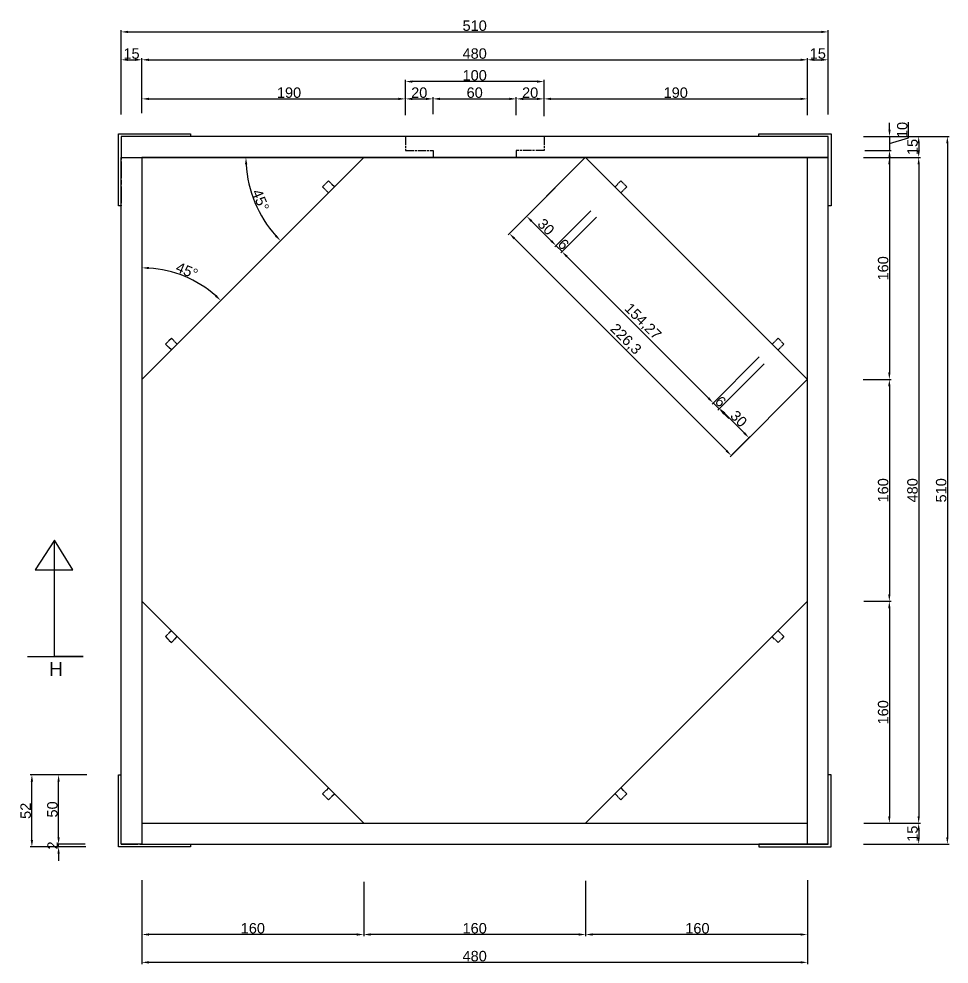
# Model space of a CAD drawing. Header units: millimetres. Extents: x -848 to 862, y -872 to 861.
# Drawn here: x 191 to 862, y 179 to 860 of the extents above; entities that cross this region are included whole.
import ezdxf

# ---------------------------------------------------------------- set-up
doc = ezdxf.new("R2010")
doc.units = ezdxf.units.MM
doc.linetypes.add('ACAD_ISO08W100', pattern=[36, 24, -3, 6, -3])
doc.styles.get("Standard").update_dxf_attribs({"font": 'arial.ttf'})
doc.dimstyles.new('ISO-25', dxfattribs={"dimtxt": 2.5, "dimasz": 2.5, "dimexe": 1.25, "dimexo": 0.625, "dimtad": 1, "dimtxsty": 'Standard', "dimcen": 2.5, "dimadec": 0, "dimazin": 0, "dimtfac": 1, "dimtmove": 0, "dimatfit": 3, "dimfxl": 1, "dimarcsym": 0})

# ---------------------------------------------------------------- blocks, each defined once
blk = doc.blocks.new('*D5')
at = {"color": 0, "lineweight": -2, "ltscale": 0.5, "transparency": 16777216}
for p, q in [((265, 790.85), (265, 851.68)), ((775, 790.85), (775, 851.68)), ((270, 850.43), (770, 850.43))]:
    blk.add_line(p, q, dxfattribs=at)
at = {"color": 0, "ltscale": 0.5, "transparency": 16777216}
for points in [[(270, 851.26), (270, 849.6), (265, 850.43)], [(770, 851.26), (770, 849.6), (775, 850.43)]]:
    blk.add_solid(points, dxfattribs=at)
at = {"layer": 'Defpoints', "color": 0, "ltscale": 0.5, "transparency": 16777216}
for p in [(775, 850.43), (265, 790.23), (775, 790.23)]:
    blk.add_point(p, dxfattribs=at)
at = {"color": 0, "ltscale": 0.5, "transparency": 16777216, "insert": (520, 854.88), "char_height": 7.5, "attachment_point": 5}
blk.add_mtext('510', dxfattribs=at)
blk = doc.blocks.new('*D6')
at = {"color": 0, "lineweight": -2, "ltscale": 0.5, "transparency": 16777216}
for p, q in [((265, 792.03), (265, 831.58)), ((280, 791.95), (280, 831.58)), ((270, 830.33), (275, 830.33))]:
    blk.add_line(p, q, dxfattribs=at)
at = {"color": 0, "ltscale": 0.5, "transparency": 16777216}
for points in [[(270, 831.17), (270, 829.5), (265, 830.33)], [(275, 831.17), (275, 829.5), (280, 830.33)]]:
    blk.add_solid(points, dxfattribs=at)
at = {"layer": 'Defpoints', "color": 0, "ltscale": 0.5, "transparency": 16777216}
for p in [(280, 830.33), (265, 791.4), (280, 791.32)]:
    blk.add_point(p, dxfattribs=at)
at = {"color": 0, "ltscale": 0.5, "transparency": 16777216, "insert": (272.5, 834.79), "char_height": 7.5, "attachment_point": 5}
blk.add_mtext('15', dxfattribs=at)
blk = doc.blocks.new('*D7')
at = {"color": 0, "lineweight": -2, "ltscale": 0.5, "transparency": 16777216}
for p, q in [((280, 791.95), (280, 831.58)), ((760, 790.54), (760, 831.58)), ((285, 830.33), (755, 830.33))]:
    blk.add_line(p, q, dxfattribs=at)
at = {"color": 0, "ltscale": 0.5, "transparency": 16777216}
for points in [[(285, 831.17), (285, 829.5), (280, 830.33)], [(755, 831.17), (755, 829.5), (760, 830.33)]]:
    blk.add_solid(points, dxfattribs=at)
at = {"layer": 'Defpoints', "color": 0, "ltscale": 0.5, "transparency": 16777216}
for p in [(760, 830.33), (280, 791.32), (760, 789.91)]:
    blk.add_point(p, dxfattribs=at)
at = {"color": 0, "ltscale": 0.5, "transparency": 16777216, "insert": (520, 834.79), "char_height": 7.5, "attachment_point": 5}
blk.add_mtext('480', dxfattribs=at)
blk = doc.blocks.new('*D8')
at = {"color": 0, "lineweight": -2, "ltscale": 0.5, "transparency": 16777216}
for p, q in [((760, 790.54), (760, 831.58)), ((775, 792.42), (775, 831.58)), ((765, 830.33), (770, 830.33))]:
    blk.add_line(p, q, dxfattribs=at)
at = {"color": 0, "ltscale": 0.5, "transparency": 16777216}
for points in [[(765, 831.17), (765, 829.5), (760, 830.33)], [(770, 831.17), (770, 829.5), (775, 830.33)]]:
    blk.add_solid(points, dxfattribs=at)
at = {"layer": 'Defpoints', "color": 0, "ltscale": 0.5, "transparency": 16777216}
for p in [(775, 830.33), (775, 791.79), (760, 789.91)]:
    blk.add_point(p, dxfattribs=at)
at = {"color": 0, "ltscale": 0.5, "transparency": 16777216, "insert": (767.5, 834.79), "char_height": 7.5, "attachment_point": 5}
blk.add_mtext('15', dxfattribs=at)
blk = doc.blocks.new('*D9')
at = {"color": 0, "lineweight": -2, "ltscale": 0.5, "transparency": 16777216}
for p, q in [((280, 791.95), (280, 803.4)), ((285, 802.15), (465, 802.15)), ((470, 790.43), (470, 803.4))]:
    blk.add_line(p, q, dxfattribs=at)
at = {"color": 0, "ltscale": 0.5, "transparency": 16777216}
for points in [[(285, 802.99), (285, 801.32), (280, 802.15)], [(465, 802.99), (465, 801.32), (470, 802.15)]]:
    blk.add_solid(points, dxfattribs=at)
at = {"layer": 'Defpoints', "color": 0, "ltscale": 0.5, "transparency": 16777216}
for p in [(470, 802.15), (280, 791.32), (470, 789.8)]:
    blk.add_point(p, dxfattribs=at)
at = {"color": 0, "ltscale": 0.5, "transparency": 16777216, "insert": (386.1, 806.61), "char_height": 7.5, "attachment_point": 5}
blk.add_mtext('190', dxfattribs=at)
blk = doc.blocks.new('*D10')
at = {"color": 0, "lineweight": -2, "ltscale": 0.5, "transparency": 16777216}
for p, q in [((470, 790.43), (470, 803.4)), ((475, 802.15), (485, 802.15)), ((490, 791.09), (490, 803.4))]:
    blk.add_line(p, q, dxfattribs=at)
at = {"color": 0, "ltscale": 0.5, "transparency": 16777216}
for points in [[(475, 802.99), (475, 801.32), (470, 802.15)], [(485, 802.99), (485, 801.32), (490, 802.15)]]:
    blk.add_solid(points, dxfattribs=at)
at = {"layer": 'Defpoints', "color": 0, "ltscale": 0.5, "transparency": 16777216}
for p in [(490, 802.15), (490, 790.46), (470, 789.8)]:
    blk.add_point(p, dxfattribs=at)
at = {"color": 0, "ltscale": 0.5, "transparency": 16777216, "insert": (480, 806.61), "char_height": 7.5, "attachment_point": 5}
blk.add_mtext('20', dxfattribs=at)
blk = doc.blocks.new('*D11')
at = {"color": 0, "lineweight": -2, "ltscale": 0.5, "transparency": 16777216}
for p, q in [((490, 791.09), (490, 803.4)), ((495, 802.15), (545, 802.15)), ((550, 790.45), (550, 803.4))]:
    blk.add_line(p, q, dxfattribs=at)
at = {"color": 0, "ltscale": 0.5, "transparency": 16777216}
for points in [[(495, 802.99), (495, 801.32), (490, 802.15)], [(545, 802.99), (545, 801.32), (550, 802.15)]]:
    blk.add_solid(points, dxfattribs=at)
at = {"layer": 'Defpoints', "color": 0, "ltscale": 0.5, "transparency": 16777216}
for p in [(550, 802.15), (490, 790.46), (550, 789.83)]:
    blk.add_point(p, dxfattribs=at)
at = {"color": 0, "ltscale": 0.5, "transparency": 16777216, "insert": (520, 806.61), "char_height": 7.5, "attachment_point": 5}
blk.add_mtext('60', dxfattribs=at)
blk = doc.blocks.new('*D12')
at = {"color": 0, "lineweight": -2, "ltscale": 0.5, "transparency": 16777216}
for p, q in [((550, 790.45), (550, 803.4)), ((555, 802.15), (565, 802.15)), ((570, 789.81), (570, 803.4))]:
    blk.add_line(p, q, dxfattribs=at)
at = {"color": 0, "ltscale": 0.5, "transparency": 16777216}
for points in [[(555, 802.99), (555, 801.32), (550, 802.15)], [(565, 802.99), (565, 801.32), (570, 802.15)]]:
    blk.add_solid(points, dxfattribs=at)
at = {"layer": 'Defpoints', "color": 0, "ltscale": 0.5, "transparency": 16777216}
for p in [(570, 802.15), (550, 789.83), (570, 789.19)]:
    blk.add_point(p, dxfattribs=at)
at = {"color": 0, "ltscale": 0.5, "transparency": 16777216, "insert": (560, 806.61), "char_height": 7.5, "attachment_point": 5}
blk.add_mtext('20', dxfattribs=at)
blk = doc.blocks.new('*D13')
at = {"color": 0, "lineweight": -2, "ltscale": 0.5, "transparency": 16777216}
for p, q in [((570, 789.81), (570, 803.4)), ((575, 802.15), (755, 802.15)), ((760, 791.72), (760, 803.4))]:
    blk.add_line(p, q, dxfattribs=at)
at = {"color": 0, "ltscale": 0.5, "transparency": 16777216}
for points in [[(575, 802.99), (575, 801.32), (570, 802.15)], [(755, 802.99), (755, 801.32), (760, 802.15)]]:
    blk.add_solid(points, dxfattribs=at)
at = {"layer": 'Defpoints', "color": 0, "ltscale": 0.5, "transparency": 16777216}
for p in [(760, 802.15), (760, 791.1), (570, 789.19)]:
    blk.add_point(p, dxfattribs=at)
at = {"color": 0, "ltscale": 0.5, "transparency": 16777216, "insert": (665, 806.61), "char_height": 7.5, "attachment_point": 5}
blk.add_mtext('190', dxfattribs=at)
blk = doc.blocks.new('*D14')
at = {"color": 0, "lineweight": -2, "ltscale": 0.5, "transparency": 16777216}
for p, q in [((800.51, 775), (862.18, 775)), ((860.93, 770), (860.93, 270)), ((800.51, 265), (862.18, 265))]:
    blk.add_line(p, q, dxfattribs=at)
at = {"color": 0, "ltscale": 0.5, "transparency": 16777216}
for points in [[(860.1, 770), (861.76, 770), (860.93, 775)], [(860.1, 270), (861.76, 270), (860.93, 265)]]:
    blk.add_solid(points, dxfattribs=at)
at = {"layer": 'Defpoints', "color": 0, "ltscale": 0.5, "transparency": 16777216}
for p in [(799.89, 775), (799.89, 265), (860.93, 265)]:
    blk.add_point(p, dxfattribs=at)
at = {"color": 0, "ltscale": 0.5, "transparency": 16777216, "insert": (856.48, 520), "char_height": 7.5, "attachment_point": 5, "rotation": 90}
blk.add_mtext('510', dxfattribs=at)
blk = doc.blocks.new('*D15')
at = {"color": 0, "lineweight": -2, "ltscale": 0.5, "transparency": 16777216}
for p, q in [((800.51, 775), (841.49, 775)), ((840.24, 770), (840.24, 765)), ((800.4, 760), (841.49, 760))]:
    blk.add_line(p, q, dxfattribs=at)
at = {"color": 0, "ltscale": 0.5, "transparency": 16777216}
for points in [[(839.41, 770), (841.08, 770), (840.24, 775)], [(839.41, 765), (841.08, 765), (840.24, 760)]]:
    blk.add_solid(points, dxfattribs=at)
at = {"layer": 'Defpoints', "color": 0, "ltscale": 0.5, "transparency": 16777216}
for p in [(799.89, 775), (799.78, 760), (840.24, 760)]:
    blk.add_point(p, dxfattribs=at)
at = {"color": 0, "ltscale": 0.5, "transparency": 16777216, "insert": (835.79, 767.5), "char_height": 7.5, "attachment_point": 5, "rotation": 90}
blk.add_mtext('15', dxfattribs=at)
blk = doc.blocks.new('*D16')
at = {"color": 0, "lineweight": -2, "ltscale": 0.5, "transparency": 16777216}
for p, q in [((800.4, 760), (841.49, 760)), ((840.24, 755), (840.24, 285)), ((800.6, 280), (841.49, 280))]:
    blk.add_line(p, q, dxfattribs=at)
at = {"color": 0, "ltscale": 0.5, "transparency": 16777216}
for points in [[(839.41, 755), (841.08, 755), (840.24, 760)], [(839.41, 285), (841.08, 285), (840.24, 280)]]:
    blk.add_solid(points, dxfattribs=at)
at = {"layer": 'Defpoints', "color": 0, "ltscale": 0.5, "transparency": 16777216}
for p in [(799.78, 760), (799.97, 280), (840.24, 280)]:
    blk.add_point(p, dxfattribs=at)
at = {"color": 0, "ltscale": 0.5, "transparency": 16777216, "insert": (835.79, 520), "char_height": 7.5, "attachment_point": 5, "rotation": 90}
blk.add_mtext('480', dxfattribs=at)
blk = doc.blocks.new('*D17')
at = {"color": 0, "lineweight": -2, "ltscale": 0.5, "transparency": 16777216}
for p, q in [((800.6, 280), (841.49, 280)), ((840.24, 275), (840.24, 270)), ((801.01, 265), (841.49, 265))]:
    blk.add_line(p, q, dxfattribs=at)
at = {"color": 0, "ltscale": 0.5, "transparency": 16777216}
for points in [[(839.41, 275), (841.08, 275), (840.24, 280)], [(839.41, 270), (841.08, 270), (840.24, 265)]]:
    blk.add_solid(points, dxfattribs=at)
at = {"layer": 'Defpoints', "color": 0, "ltscale": 0.5, "transparency": 16777216}
for p in [(799.97, 280), (800.38, 265), (840.24, 265)]:
    blk.add_point(p, dxfattribs=at)
at = {"color": 0, "ltscale": 0.5, "transparency": 16777216, "insert": (835.79, 272.5), "char_height": 7.5, "attachment_point": 5, "rotation": 90}
blk.add_mtext('15', dxfattribs=at)
blk = doc.blocks.new('*D18')
at = {"color": 0, "lineweight": -2, "ltscale": 0.5, "transparency": 16777216}
for p, q in [((800.4, 760), (820.34, 760)), ((819.09, 755), (819.09, 605)), ((800.24, 600), (820.34, 600))]:
    blk.add_line(p, q, dxfattribs=at)
at = {"color": 0, "ltscale": 0.5, "transparency": 16777216}
for points in [[(818.25, 755), (819.92, 755), (819.09, 760)], [(818.25, 605), (819.92, 605), (819.09, 600)]]:
    blk.add_solid(points, dxfattribs=at)
at = {"layer": 'Defpoints', "color": 0, "ltscale": 0.5, "transparency": 16777216}
for p in [(799.78, 760), (799.61, 600), (819.09, 600)]:
    blk.add_point(p, dxfattribs=at)
at = {"color": 0, "ltscale": 0.5, "transparency": 16777216, "insert": (814.63, 680), "char_height": 7.5, "attachment_point": 5, "rotation": 90}
blk.add_mtext('160', dxfattribs=at)
blk = doc.blocks.new('*D19')
at = {"color": 0, "lineweight": -2, "ltscale": 0.5, "transparency": 16777216}
for p, q in [((800.24, 600), (820.34, 600)), ((819.09, 595), (819.09, 445)), ((800.76, 440), (820.34, 440))]:
    blk.add_line(p, q, dxfattribs=at)
at = {"color": 0, "ltscale": 0.5, "transparency": 16777216}
for points in [[(818.25, 595), (819.92, 595), (819.09, 600)], [(818.25, 445), (819.92, 445), (819.09, 440)]]:
    blk.add_solid(points, dxfattribs=at)
at = {"layer": 'Defpoints', "color": 0, "ltscale": 0.5, "transparency": 16777216}
for p in [(799.61, 600), (800.13, 440), (819.09, 440)]:
    blk.add_point(p, dxfattribs=at)
at = {"color": 0, "ltscale": 0.5, "transparency": 16777216, "insert": (814.63, 520), "char_height": 7.5, "attachment_point": 5, "rotation": 90}
blk.add_mtext('160', dxfattribs=at)
blk = doc.blocks.new('*D20')
at = {"color": 0, "lineweight": -2, "ltscale": 0.5, "transparency": 16777216}
for p, q in [((800.76, 440), (820.34, 440)), ((819.09, 435), (819.09, 285)), ((801.25, 280), (820.34, 280))]:
    blk.add_line(p, q, dxfattribs=at)
at = {"color": 0, "ltscale": 0.5, "transparency": 16777216}
for points in [[(818.25, 435), (819.92, 435), (819.09, 440)], [(818.25, 285), (819.92, 285), (819.09, 280)]]:
    blk.add_solid(points, dxfattribs=at)
at = {"layer": 'Defpoints', "color": 0, "ltscale": 0.5, "transparency": 16777216}
for p in [(800.13, 440), (800.62, 280), (819.09, 280)]:
    blk.add_point(p, dxfattribs=at)
at = {"color": 0, "ltscale": 0.5, "transparency": 16777216, "insert": (814.63, 360), "char_height": 7.5, "attachment_point": 5, "rotation": 90}
blk.add_mtext('160', dxfattribs=at)
blk = doc.blocks.new('*D21')
at = {"color": 0, "lineweight": -2, "ltscale": 0.5, "transparency": 16777216}
for p, q in [((280, 239.01), (280, 178.52)), ((760, 239.01), (760, 178.52)), ((755, 179.77), (285, 179.77))]:
    blk.add_line(p, q, dxfattribs=at)
at = {"color": 0, "ltscale": 0.5, "transparency": 16777216}
for points in [[(285, 180.61), (285, 178.94), (280, 179.77)], [(755, 180.61), (755, 178.94), (760, 179.77)]]:
    blk.add_solid(points, dxfattribs=at)
at = {"layer": 'Defpoints', "color": 0, "ltscale": 0.5, "transparency": 16777216}
for p in [(280, 239.63), (760, 239.63), (280, 179.77)]:
    blk.add_point(p, dxfattribs=at)
at = {"color": 0, "ltscale": 0.5, "transparency": 16777216, "insert": (520, 184.23), "char_height": 7.5, "attachment_point": 5}
blk.add_mtext('480', dxfattribs=at)
blk = doc.blocks.new('*D22')
at = {"color": 0, "lineweight": -2, "ltscale": 0.5, "transparency": 16777216}
for p, q in [((600, 238.6), (600, 198.6)), ((760, 239.01), (760, 198.6)), ((755, 199.85), (605, 199.85))]:
    blk.add_line(p, q, dxfattribs=at)
at = {"color": 0, "ltscale": 0.5, "transparency": 16777216}
for points in [[(605, 200.68), (605, 199.01), (600, 199.85)], [(755, 200.68), (755, 199.01), (760, 199.85)]]:
    blk.add_solid(points, dxfattribs=at)
at = {"layer": 'Defpoints', "color": 0, "ltscale": 0.5, "transparency": 16777216}
for p in [(600, 239.23), (760, 239.63), (600, 199.85)]:
    blk.add_point(p, dxfattribs=at)
at = {"color": 0, "ltscale": 0.5, "transparency": 16777216, "insert": (680.65, 204.3), "char_height": 7.5, "attachment_point": 5}
blk.add_mtext('160', dxfattribs=at)
blk = doc.blocks.new('*D23')
at = {"color": 0, "lineweight": -2, "ltscale": 0.5, "transparency": 16777216}
for p, q in [((600, 238.6), (600, 198.6)), ((440, 237.81), (440, 198.6)), ((595, 199.85), (445, 199.85))]:
    blk.add_line(p, q, dxfattribs=at)
at = {"color": 0, "ltscale": 0.5, "transparency": 16777216}
for points in [[(445, 200.68), (445, 199.01), (440, 199.85)], [(595, 200.68), (595, 199.01), (600, 199.85)]]:
    blk.add_solid(points, dxfattribs=at)
at = {"layer": 'Defpoints', "color": 0, "ltscale": 0.5, "transparency": 16777216}
for p in [(600, 239.23), (440, 238.43), (440, 199.85)]:
    blk.add_point(p, dxfattribs=at)
at = {"color": 0, "ltscale": 0.5, "transparency": 16777216, "insert": (520, 204.3), "char_height": 7.5, "attachment_point": 5}
blk.add_mtext('160', dxfattribs=at)
blk = doc.blocks.new('*D24')
at = {"color": 0, "lineweight": -2, "ltscale": 0.5, "transparency": 16777216}
for p, q in [((280, 238.34), (280, 198.6)), ((440, 237.81), (440, 198.6)), ((435, 199.85), (285, 199.85))]:
    blk.add_line(p, q, dxfattribs=at)
at = {"color": 0, "ltscale": 0.5, "transparency": 16777216}
for points in [[(285, 200.68), (285, 199.01), (280, 199.85)], [(435, 200.68), (435, 199.01), (440, 199.85)]]:
    blk.add_solid(points, dxfattribs=at)
at = {"layer": 'Defpoints', "color": 0, "ltscale": 0.5, "transparency": 16777216}
for p in [(280, 238.97), (440, 238.43), (280, 199.85)]:
    blk.add_point(p, dxfattribs=at)
at = {"color": 0, "ltscale": 0.5, "transparency": 16777216, "insert": (360, 204.3), "char_height": 7.5, "attachment_point": 5}
blk.add_mtext('160', dxfattribs=at)
blk = doc.blocks.new('*D25')
at = {"color": 0, "lineweight": -2, "ltscale": 0.5, "transparency": 16777216}
for p, q in [((239.6, 315), (199.39, 315)), ((200.64, 268), (200.64, 310)), ((239.6, 263), (199.39, 263))]:
    blk.add_line(p, q, dxfattribs=at)
at = {"color": 0, "ltscale": 0.5, "transparency": 16777216}
for points in [[(199.8, 310), (201.47, 310), (200.64, 315)], [(199.8, 268), (201.47, 268), (200.64, 263)]]:
    blk.add_solid(points, dxfattribs=at)
at = {"layer": 'Defpoints', "color": 0, "ltscale": 0.5, "transparency": 16777216}
for p in [(200.64, 315), (240.23, 315), (240.23, 263)]:
    blk.add_point(p, dxfattribs=at)
at = {"color": 0, "ltscale": 0.5, "transparency": 16777216, "insert": (196.18, 289), "char_height": 7.5, "attachment_point": 5, "rotation": 90}
blk.add_mtext('52', dxfattribs=at)
blk = doc.blocks.new('*D26')
at = {"color": 0, "lineweight": -2, "ltscale": 0.5, "transparency": 16777216}
for p, q in [((219.89, 270), (219.89, 275)), ((239.05, 265), (218.64, 265)), ((239.6, 263), (218.64, 263)), ((219.89, 263), (219.89, 265)), ((219.89, 258), (219.89, 253))]:
    blk.add_line(p, q, dxfattribs=at)
at = {"color": 0, "ltscale": 0.5, "transparency": 16777216}
for points in [[(219.06, 270), (220.73, 270), (219.89, 265)], [(219.06, 258), (220.73, 258), (219.89, 263)]]:
    blk.add_solid(points, dxfattribs=at)
at = {"layer": 'Defpoints', "color": 0, "ltscale": 0.5, "transparency": 16777216}
for p in [(219.89, 265), (239.68, 265), (240.23, 263)]:
    blk.add_point(p, dxfattribs=at)
at = {"color": 0, "ltscale": 0.5, "transparency": 16777216, "insert": (215.5, 264), "char_height": 7.5, "attachment_point": 5, "rotation": 90}
blk.add_mtext('2', dxfattribs=at)
blk = doc.blocks.new('*D27')
at = {"color": 0, "lineweight": -2, "ltscale": 0.5, "transparency": 16777216}
for p, q in [((240.31, 315), (218.64, 315)), ((219.89, 270), (219.89, 310)), ((239.05, 265), (218.64, 265))]:
    blk.add_line(p, q, dxfattribs=at)
at = {"color": 0, "ltscale": 0.5, "transparency": 16777216}
for points in [[(219.06, 310), (220.73, 310), (219.89, 315)], [(219.06, 270), (220.73, 270), (219.89, 265)]]:
    blk.add_solid(points, dxfattribs=at)
at = {"layer": 'Defpoints', "color": 0, "ltscale": 0.5, "transparency": 16777216}
for p in [(219.89, 315), (240.93, 315), (239.68, 265)]:
    blk.add_point(p, dxfattribs=at)
at = {"color": 0, "ltscale": 0.5, "transparency": 16777216, "insert": (215.44, 290), "char_height": 7.5, "attachment_point": 5, "rotation": 90}
blk.add_mtext('50', dxfattribs=at)
blk = doc.blocks.new('*D39')
at = {"color": 0, "lineweight": -2, "ltscale": 0.5, "transparency": 16777216}
for p, q in [((470, 793.41), (470, 815.88)), ((565, 814.63), (475, 814.63)), ((570, 789.81), (570, 815.88))]:
    blk.add_line(p, q, dxfattribs=at)
at = {"color": 0, "ltscale": 0.5, "transparency": 16777216}
for points in [[(475, 815.46), (475, 813.8), (470, 814.63)], [(565, 815.46), (565, 813.8), (570, 814.63)]]:
    blk.add_solid(points, dxfattribs=at)
at = {"layer": 'Defpoints', "color": 0, "ltscale": 0.5, "transparency": 16777216}
for p in [(470, 814.63), (470, 792.79), (570, 789.19)]:
    blk.add_point(p, dxfattribs=at)
at = {"color": 0, "ltscale": 0.5, "transparency": 16777216, "insert": (520, 819.08), "char_height": 7.5, "attachment_point": 5}
blk.add_mtext('100', dxfattribs=at)
blk = doc.blocks.new('*D65')
at = {"color": 0, "lineweight": -2, "ltscale": 0.5, "transparency": 16777216}
blk.add_arc((440, 760), 84.98, 183.37171, 221.62829, dxfattribs=at)
at = {"color": 0, "ltscale": 0.5, "transparency": 16777216}
for points in [[(354.34, 754.98), (356, 755.03), (355.02, 760)], [(377.09, 704.12), (375.88, 702.98), (379.91, 699.91)]]:
    blk.add_solid(points, dxfattribs=at)
at = {"layer": 'Defpoints', "color": 0, "ltscale": 0.5, "transparency": 16777216}
for p in [(265, 760), (440, 760), (775, 760), (357.92, 738.01), (280, 600)]:
    blk.add_point(p, dxfattribs=at)
at = {"color": 0, "ltscale": 0.5, "transparency": 16777216, "insert": (365.59, 729.18), "char_height": 7.5, "attachment_point": 5, "rotation": 292.5}
blk.add_mtext('45°', dxfattribs=at)
blk = doc.blocks.new('*D66')
at = {"color": 0, "lineweight": -2, "ltscale": 0.5, "transparency": 16777216}
blk.add_arc((280, 600), 80.38, 48.56483, 86.43517, dxfattribs=at)
at = {"color": 0, "ltscale": 0.5, "transparency": 16777216}
for points in [[(284.97, 679.39), (285.02, 681.05), (280, 680.38)], [(333.76, 660.87), (332.62, 659.65), (336.83, 656.83)]]:
    blk.add_solid(points, dxfattribs=at)
at = {"layer": 'Defpoints', "color": 0, "ltscale": 0.5, "transparency": 16777216}
for p in [(280, 760), (440, 760), (320.19, 669.61), (280, 600), (280, 600)]:
    blk.add_point(p, dxfattribs=at)
at = {"color": 0, "ltscale": 0.5, "transparency": 16777216, "insert": (312.46, 678.36), "char_height": 7.5, "attachment_point": 5, "rotation": 337.5}
blk.add_mtext('45°', dxfattribs=at)
blk = doc.blocks.new('*D67')
at = {"color": 0, "lineweight": -2, "ltscale": 0.5, "transparency": 16777216}
for p, q in [((599.56, 759.56), (544.18, 704.18)), ((548.6, 701.53), (701.53, 548.6)), ((759.56, 599.56), (704.18, 544.18))]:
    blk.add_line(p, q, dxfattribs=at)
at = {"color": 0, "ltscale": 0.5, "transparency": 16777216}
for points in [[(549.19, 702.12), (548.01, 700.94), (545.07, 705.07)], [(702.12, 549.19), (700.94, 548.01), (705.07, 545.07)]]:
    blk.add_solid(points, dxfattribs=at)
at = {"layer": 'Defpoints', "color": 0, "ltscale": 0.5, "transparency": 16777216}
for p in [(600, 760), (760, 600), (705.07, 545.07)]:
    blk.add_point(p, dxfattribs=at)
at = {"color": 0, "ltscale": 0.5, "transparency": 16777216, "insert": (628.7, 628.7), "char_height": 7.5, "attachment_point": 5, "rotation": 315}
blk.add_mtext('226,3', dxfattribs=at)
blk = doc.blocks.new('*D68')
at = {"color": 0, "lineweight": -2, "ltscale": 0.5, "transparency": 16777216}
for p, q in [((599.56, 759.56), (556.64, 716.64)), ((603.79, 721.37), (577.85, 695.43)), ((561.06, 713.99), (575.2, 699.85))]:
    blk.add_line(p, q, dxfattribs=at)
at = {"color": 0, "ltscale": 0.5, "transparency": 16777216}
for points in [[(561.65, 714.58), (560.47, 713.4), (557.52, 717.52)], [(575.79, 700.43), (574.61, 699.26), (578.74, 696.31)]]:
    blk.add_solid(points, dxfattribs=at)
at = {"layer": 'Defpoints', "color": 0, "ltscale": 0.5, "transparency": 16777216}
for p in [(600, 760), (604.24, 721.81), (578.74, 696.31)]:
    blk.add_point(p, dxfattribs=at)
at = {"color": 0, "ltscale": 0.5, "transparency": 16777216, "insert": (571.43, 709.92), "char_height": 7.5, "attachment_point": 5, "rotation": 315}
blk.add_mtext('30', dxfattribs=at)
blk = doc.blocks.new('*D69')
at = {"color": 0, "lineweight": -2, "ltscale": 0.5, "transparency": 16777216}
for p, q in [((603.79, 721.37), (577.85, 695.43)), ((607.81, 716.9), (582.1, 691.18)), ((575.2, 699.85), (571.67, 703.38)), ((578.74, 696.31), (582.98, 692.07)), ((586.51, 688.53), (590.05, 685))]:
    blk.add_line(p, q, dxfattribs=at)
at = {"color": 0, "ltscale": 0.5, "transparency": 16777216}
for points in [[(575.79, 700.43), (574.61, 699.26), (578.74, 696.31)], [(587.1, 689.12), (585.93, 687.94), (582.98, 692.07)]]:
    blk.add_solid(points, dxfattribs=at)
at = {"layer": 'Defpoints', "color": 0, "ltscale": 0.5, "transparency": 16777216}
for p in [(604.24, 721.81), (608.25, 717.34), (582.98, 692.07)]:
    blk.add_point(p, dxfattribs=at)
at = {"color": 0, "ltscale": 0.5, "transparency": 16777216, "insert": (584.01, 697.34), "char_height": 7.5, "attachment_point": 5, "rotation": 315}
blk.add_mtext('6', dxfattribs=at)
blk = doc.blocks.new('*D70')
at = {"color": 0, "lineweight": -2, "ltscale": 0.5, "transparency": 16777216}
for p, q in [((607.81, 716.9), (582.1, 691.18)), ((586.51, 688.53), (688.53, 586.51)), ((725.29, 616.2), (691.18, 582.1))]:
    blk.add_line(p, q, dxfattribs=at)
at = {"color": 0, "ltscale": 0.5, "transparency": 16777216}
for points in [[(587.1, 689.12), (585.93, 687.94), (582.98, 692.07)], [(689.12, 587.1), (687.94, 585.93), (692.07, 582.98)]]:
    blk.add_solid(points, dxfattribs=at)
at = {"layer": 'Defpoints', "color": 0, "ltscale": 0.5, "transparency": 16777216}
for p in [(608.25, 717.34), (725.73, 616.64), (692.07, 582.98)]:
    blk.add_point(p, dxfattribs=at)
at = {"color": 0, "ltscale": 0.5, "transparency": 16777216, "insert": (640.96, 641.34), "char_height": 7.5, "attachment_point": 5, "rotation": 315}
blk.add_mtext('154,27', dxfattribs=at)
blk = doc.blocks.new('*D71')
at = {"color": 0, "lineweight": -2, "ltscale": 0.5, "transparency": 16777216}
for p, q in [((725.29, 616.2), (691.18, 582.1)), ((728.85, 611.28), (695.43, 577.85)), ((688.53, 586.51), (685, 590.05)), ((692.07, 582.98), (696.31, 578.74)), ((699.85, 575.2), (703.38, 571.67))]:
    blk.add_line(p, q, dxfattribs=at)
at = {"color": 0, "ltscale": 0.5, "transparency": 16777216}
for points in [[(689.12, 587.1), (687.94, 585.93), (692.07, 582.98)], [(700.43, 575.79), (699.26, 574.61), (696.31, 578.74)]]:
    blk.add_solid(points, dxfattribs=at)
at = {"layer": 'Defpoints', "color": 0, "ltscale": 0.5, "transparency": 16777216}
for p in [(725.73, 616.64), (729.3, 611.72), (696.31, 578.74)]:
    blk.add_point(p, dxfattribs=at)
at = {"color": 0, "ltscale": 0.5, "transparency": 16777216, "insert": (697.34, 584.01), "char_height": 7.5, "attachment_point": 5, "rotation": 315}
blk.add_mtext('6', dxfattribs=at)
blk = doc.blocks.new('*D72')
at = {"color": 0, "lineweight": -2, "ltscale": 0.5, "transparency": 16777216}
for p, q in [((728.85, 611.28), (695.77, 578.19)), ((700.19, 575.54), (714.33, 561.4)), ((705.51, 545.51), (718.75, 558.75))]:
    blk.add_line(p, q, dxfattribs=at)
at = {"color": 0, "ltscale": 0.5, "transparency": 16777216}
for points in [[(700.78, 576.13), (699.6, 574.95), (696.65, 579.08)], [(714.92, 561.99), (713.74, 560.81), (717.86, 557.86)]]:
    blk.add_solid(points, dxfattribs=at)
at = {"layer": 'Defpoints', "color": 0, "ltscale": 0.5, "transparency": 16777216}
for p in [(729.3, 611.72), (717.86, 557.86), (705.07, 545.07)]:
    blk.add_point(p, dxfattribs=at)
at = {"color": 0, "ltscale": 0.5, "transparency": 16777216, "insert": (710.44, 571.59), "char_height": 7.5, "attachment_point": 5, "rotation": 315}
blk.add_mtext('30', dxfattribs=at)
blk = doc.blocks.new('*D77')
at = {"color": 0, "linetype": 'ByBlock', "lineweight": -2, "ltscale": 0.25, "transparency": 16777216}
for p, q in [((819.22, 780), (819.22, 785)), ((832.9, 774.1), (832.9, 785.36)), ((804.94, 775), (820.47, 775)), ((819.22, 775), (819.22, 765)), ((819.22, 775), (819.22, 765)), ((819.22, 770), (832.9, 774.1)), ((801.28, 765), (820.47, 765)), ((819.22, 760), (819.22, 755))]:
    blk.add_line(p, q, dxfattribs=at)
at = {"color": 0, "linetype": 'ByBlock', "ltscale": 0.25, "transparency": 16777216}
for points in [[(818.39, 780), (820.05, 780), (819.22, 775)], [(818.39, 760), (820.05, 760), (819.22, 765)]]:
    blk.add_solid(points, dxfattribs=at)
at = {"layer": 'Defpoints', "color": 0, "linetype": 'ByBlock', "ltscale": 0.25, "transparency": 16777216}
for p in [(804.31, 775), (800.66, 765), (819.22, 765)]:
    blk.add_point(p, dxfattribs=at)
at = {"color": 0, "linetype": 'ByBlock', "ltscale": 0.25, "transparency": 16777216, "insert": (828.44, 779.73), "char_height": 7.5, "attachment_point": 5, "rotation": 90}
blk.add_mtext('10', dxfattribs=at)

msp = doc.modelspace()

# ---------------------------------------------------------------- linework, layer by layer
at = {"ltscale": 0.5}
for p, q in [((263, 725), (263, 777)), ((263, 777), (315, 777)), ((315, 777), (315, 775)), ((725, 775), (725, 777)), ((725, 777), (777, 777)), ((777, 777), (777, 725)), ((775, 775), (725, 775)), ((280, 760), (280, 600)), ((280, 760), (440, 760)), ((440, 760), (280, 600)), ((760, 760), (600, 760)), ((600, 760), (760, 600)), ((760, 600), (760, 760)), ((265, 725), (263, 725)), ((777, 725), (775, 725)), ((280, 600), (280, 440)), ((760, 440), (760, 600)), ((216.965, 484.061), (203.071, 462.635)), ((216.965, 400.336), (216.965, 484.061)), ((230.25, 462.635), (216.965, 484.061)), ((203.071, 462.635), (230.25, 462.635)), ((280, 440), (280, 280)), ((440, 280), (280, 440)), ((760, 440), (600, 280)), ((760, 280), (760, 440)), ((197.443, 400.336), (237.521, 400.336)), ((237.521, 400.336), (216.965, 400.336)), ((263, 263), (263, 315)), ((263, 315), (265, 315)), ((777, 315), (775, 315)), ((777, 263), (777, 315)), ((280, 280), (440, 280)), ((440, 280), (600, 280)), ((600, 280), (760, 280)), ((315, 263), (263, 263)), ((315, 265), (315, 263)), ((775, 265), (725, 265)), ((725, 265), (725, 263)), ((725, 263), (777, 263))]:
    msp.add_line(p, q, dxfattribs=at)
for p, q in [((775, 775), (265, 775)), ((265, 775), (265, 760)), ((775, 760), (775, 775)), ((265, 265), (265, 760)), ((265, 760), (775, 760)), ((760, 760), (280, 760)), ((485, 760), (555, 760)), ((775, 760), (760, 760)), ((775, 265), (775, 760)), ((280, 280), (760, 280)), ((280, 280), (280, 265)), ((760, 265), (760, 280)), ((280, 265), (265, 265)), ((280, 265), (760, 265)), ((760, 265), (775, 265))]:
    msp.add_line(p, q)
at = {"linetype": 'ACAD_ISO08W100', "ltscale": 0.5}
for p, q in [((265, 775), (265, 725)), ((265, 265), (315, 265))]:
    msp.add_line(p, q, dxfattribs=at)
at = {"linetype": 'ACAD_ISO08W100', "ltscale": 0.25}
for p, q in [((470, 775), (470, 765)), ((570, 775), (570, 765)), ((470, 765), (490, 765)), ((490, 765), (490, 760)), ((570, 765), (550, 765)), ((550, 765), (550, 760))]:
    msp.add_line(p, q, dxfattribs=at)
at = {"linetype": 'ACAD_ISO08W100', "ltscale": 0.1}
for p, q in [((414.544, 743.029), (410.302, 738.787)), ((418.787, 738.787), (414.544, 743.029)), ((621.213, 738.787), (625.456, 743.029)), ((625.456, 743.029), (629.698, 738.787)), ((410.302, 738.787), (414.544, 734.544)), ((629.698, 738.787), (625.456, 734.544)), ((296.971, 625.456), (301.213, 629.698)), ((301.213, 629.698), (305.456, 625.456)), ((738.787, 629.698), (734.544, 625.456)), ((743.029, 625.456), (738.787, 629.698)), ((301.213, 621.213), (296.971, 625.456)), ((738.787, 621.213), (743.029, 625.456)), ((301.213, 418.787), (296.971, 414.544)), ((738.787, 418.787), (743.029, 414.544)), ((296.971, 414.544), (301.213, 410.302)), ((301.213, 410.302), (305.456, 414.544)), ((738.787, 410.302), (734.544, 414.544)), ((743.029, 414.544), (738.787, 410.302)), ((414.544, 305.456), (410.302, 301.213)), ((410.302, 301.213), (414.544, 296.971)), ((414.544, 296.971), (418.787, 301.213)), ((625.456, 296.971), (621.213, 301.213)), ((625.456, 305.456), (629.698, 301.213)), ((629.698, 301.213), (625.456, 296.971))]:
    msp.add_line(p, q, dxfattribs=at)

# ---------------------------------------------------------------- texts
at = {"ltscale": 0.5, "insert": (213.026, 396.246), "char_height": 10, "attachment_point": 1}
msp.add_mtext_dynamic_manual_height_columns('H', width=23.55974, gutter_width=12.5, heights=[0], dxfattribs=at)

# ---------------------------------------------------------------- dimensions: what is measured, and where the dimension line sits
at = {"ltscale": 0.5}
for base, p1, p2, picture, middle in [((775, 850.43), (265, 790.226), (775, 790.226), '*D5', (520, 850.43)), ((470, 814.631), (570, 789.19), (470, 792.789), '*D39', (520, 814.631)), ((470, 802.152), (280, 791.322), (470, 789.804), '*D9', (386.096, 802.152)), ((490, 802.152), (470, 789.804), (490, 790.462), '*D10', (480, 802.152)), ((550, 802.152), (490, 790.462), (550, 789.826), '*D11', (520, 802.152)), ((570, 802.152), (550, 789.826), (570, 789.19), '*D12', (560, 802.152)), ((760, 802.152), (570, 789.19), (760, 791.098), '*D13', (665, 802.152)), ((600, 199.848), (760, 239.632), (600, 239.227), '*D22', (680.646, 199.848))]:
    dim = msp.add_linear_dim(base=base, p1=p1, p2=p2, dimstyle='ISO-25', override={"dimtxt": 7.5, "dimasz": 5, "dimdec": 1}, dxfattribs=at)
    dim.commit()
    dim.dimension.update_dxf_attribs({"geometry": picture, "text_midpoint": middle, "dimtype": 160})
for base, p1, p2, override, picture, middle in [((280, 830.333), (265, 791.404), (280, 791.322), {"dimtxt": 7.5, "dimasz": 5, "dimdec": 1, "dimtmove": 1}, '*D6', (272.5, 834.787)), ((760, 830.333), (280, 791.322), (760, 789.914), {"dimtxt": 7.5, "dimasz": 5, "dimdec": 1, "dimtmove": 1}, '*D7', (520, 834.787)), ((775, 830.333), (760, 789.914), (775, 791.795), {"dimtxt": 7.5, "dimasz": 5, "dimdec": 1, "dimtmove": 1}, '*D8', (767.5, 834.787)), ((280, 179.772), (760, 239.632), (280, 239.632), {"dimtxt": 7.5, "dimasz": 5, "dimdec": 1}, '*D21', (520, 184.226)), ((280, 199.848), (440, 238.433), (280, 238.967), {"dimtxt": 7.5, "dimasz": 5, "dimdec": 1, "dimtmove": 1}, '*D24', (360, 204.302)), ((440, 199.848), (600, 239.227), (440, 238.433), {"dimtxt": 7.5, "dimasz": 5, "dimdec": 1, "dimtmove": 1}, '*D23', (520, 204.302))]:
    dim = msp.add_linear_dim(base=base, p1=p1, p2=p2, dimstyle='ISO-25', override=override, dxfattribs=at)
    dim.commit()
    dim.dimension.update_dxf_attribs({"geometry": picture, "text_midpoint": middle})
at = {"linetype": 'ByBlock', "ltscale": 0.25}
dim = msp.add_linear_dim(base=(819.221, 765), p1=(804.313, 775), p2=(800.659, 765), angle=90, dimstyle='ISO-25', override={"dimtxt": 7.5, "dimasz": 5, "dimdec": 1, "dimtmove": 1}, dxfattribs=at)
dim.commit()
dim.dimension.update_dxf_attribs({"geometry": '*D77', "text_midpoint": (828.442, 774.728)})
at = {"ltscale": 0.5}
for base, p1, p2, angle, override, picture, middle in [((840.244, 760), (799.886, 775), (799.776, 760), 90, {"dimtxt": 7.5, "dimasz": 5, "dimdec": 1}, '*D15', (840.244, 767.5)), ((578.736, 696.31), (600, 760), (604.237, 721.811), 135, {"dimtxt": 7.5, "dimasz": 5}, '*D68', (568.275, 706.772)), ((819.085, 600), (799.776, 760), (799.614, 600), 90, {"dimtxt": 7.5, "dimasz": 5, "dimdec": 1}, '*D18', (819.085, 680)), ((582.979, 692.067), (604.237, 721.811), (608.255, 717.343), 135, {"dimtxt": 7.5, "dimasz": 5}, '*D69', (580.858, 694.189)), ((692.067, 582.979), (608.255, 717.343), (725.73, 616.642), 135, {"dimtxt": 7.5, "dimasz": 5}, '*D70', (637.335, 637.712)), ((696.31, 578.736), (725.73, 616.642), (729.296, 611.723), 135, {"dimtxt": 7.5, "dimasz": 5}, '*D71', (694.189, 580.858)), ((717.864, 557.864), (729.296, 611.723), (705.068, 545.068), 135, {"dimtxt": 7.5, "dimasz": 5}, '*D72', (707.29, 568.437)), ((219.894, 265), (240.229, 263), (239.675, 265), 90, {"dimtxt": 7.5, "dimasz": 5, "dimdec": 1}, '*D26', (219.894, 264))]:
    dim = msp.add_linear_dim(base=base, p1=p1, p2=p2, angle=angle, dimstyle='ISO-25', override=override, dxfattribs=at)
    dim.commit()
    dim.dimension.update_dxf_attribs({"geometry": picture, "text_midpoint": middle, "dimtype": 160})
for base, p1, p2, override, picture, middle in [((860.932, 265), (799.886, 775), (799.886, 265), {"dimtxt": 7.5, "dimasz": 5, "dimdec": 1}, '*D14', (856.477, 520)), ((840.244, 280), (799.776, 760), (799.973, 280), {"dimtxt": 7.5, "dimasz": 5, "dimdec": 1, "dimtmove": 1}, '*D16', (835.789, 520)), ((819.085, 440), (799.614, 600), (800.132, 440), {"dimtxt": 7.5, "dimasz": 5, "dimdec": 1, "dimtmove": 1}, '*D19', (814.631, 520)), ((819.085, 280), (800.132, 440), (800.624, 280), {"dimtxt": 7.5, "dimasz": 5, "dimdec": 1, "dimtmove": 1}, '*D20', (814.631, 360)), ((200.638, 315), (240.229, 263), (240.229, 315), {"dimtxt": 7.5, "dimasz": 5, "dimdec": 1}, '*D25', (196.184, 289)), ((219.894, 315), (239.675, 265), (240.931, 315), {"dimtxt": 7.5, "dimasz": 5, "dimdec": 1, "dimtmove": 1}, '*D27', (215.44, 290)), ((840.244, 265), (799.973, 280), (800.383, 265), {"dimtxt": 7.5, "dimasz": 5, "dimdec": 1, "dimtmove": 1}, '*D17', (835.789, 272.5))]:
    dim = msp.add_linear_dim(base=base, p1=p1, p2=p2, angle=90, dimstyle='ISO-25', override=override, dxfattribs=at)
    dim.commit()
    dim.dimension.update_dxf_attribs({"geometry": picture, "text_midpoint": middle})
for base, line2, picture, middle in [((357.918, 738.006), ((265, 760), (775, 760)), '*D65', (365.592, 729.179)), ((320.188, 669.607), ((280, 760), (280, 600)), '*D66', (312.457, 678.358))]:
    dim = msp.add_angular_dim_2l(base=base, line1=((440, 760), (280, 600)), line2=line2, dimstyle='ISO-25', override={"dimtxt": 7.5, "dimasz": 5}, dxfattribs=at)
    dim.commit()
    dim.dimension.update_dxf_attribs({"geometry": picture, "text_midpoint": middle})
dim = msp.add_aligned_dim(p1=(600, 760), p2=(760, 600), distance=-77.686, dimstyle='ISO-25', override={"dimtxt": 7.5, "dimasz": 5, "dimdec": 1}, dxfattribs=at)
dim.commit()
dim.dimension.update_dxf_attribs({"geometry": '*D67', "text_midpoint": (628.697, 628.697)})

doc.saveas('drawing.dxf')
